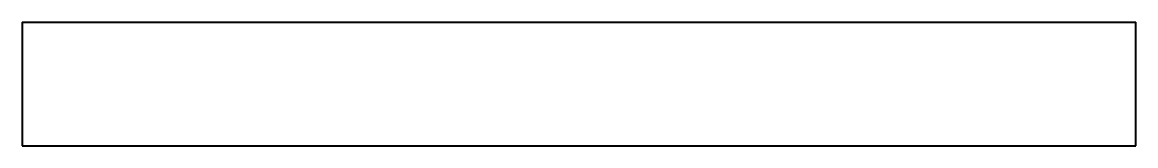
# Model space of a CAD drawing. Header units: millimetres. Extents: x 170 to 260, y 161.5 to 171.5.
import ezdxf

# ---------------------------------------------------------------- set-up
doc = ezdxf.new("R2010")
doc.units = ezdxf.units.MM
doc.layers.add('Geometries', color=7, linetype='Continuous')

msp = doc.modelspace()

# ---------------------------------------------------------------- linework, layer by layer
at = {"layer": 'Geometries', "linetype": 'Continuous', "lineweight": 40}
for p, q in [((170, 171.5), (170, 161.5)), ((170, 171.5), (260, 171.5)), ((260, 161.5), (260, 171.5)), ((170, 161.5), (260, 161.5))]:
    msp.add_line(p, q, dxfattribs=at)

doc.saveas('drawing.dxf')
